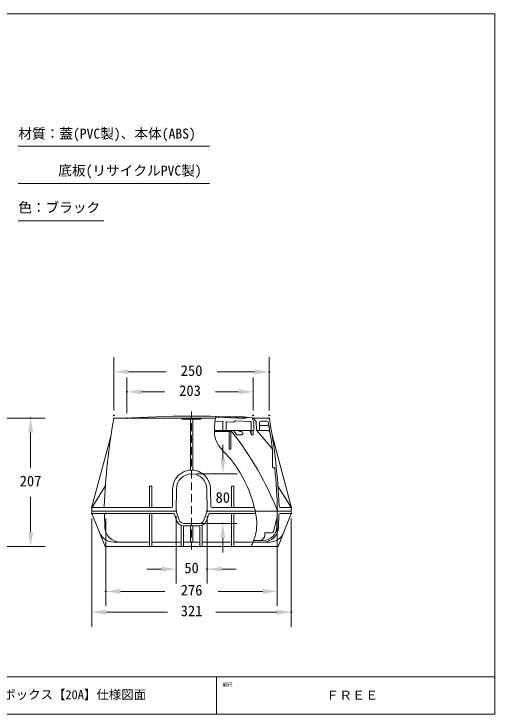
# Model space of a CAD drawing. Units: millimetres, scale not verified. Extents: x -800 to 816, y -595 to 1378.
# Drawn here: x 42 to 816, y -595 to 533 of the extents above; entities that cross this region are included whole.
import ezdxf
from ezdxf.enums import TextEntityAlignment as Align

# ---------------------------------------------------------------- set-up
doc = ezdxf.new("R2010")
doc.units = ezdxf.units.MM
doc.header["$LTSCALE"] = 2
doc.header["$PDMODE"] = 32
doc.header["$PDSIZE"] = 1
doc.linetypes.add('USER1', pattern=[9.525, 6.35, -3.175])
for name, color, linetype, lineweight in [('0-0_0', 7, 'Continuous', 18), ('F-D__f-5_譁�蘋__棧', 7, 'Continuous', 18), ('F-E__f-5_譁�蘋__枩', 7, 'Continuous', 18)]:
    doc.layers.add(name, color=color, linetype=linetype, lineweight=lineweight)
doc.layers.add('F-F__0-a_DEFPOINTS', color=7, linetype='Continuous')
doc.styles.add('ＭＳ ゴシック', font='')
doc.styles.get('ＭＳ ゴシック').set_extended_font_data('MS Gothic')

# ---------------------------------------------------------------- blocks, each defined once
blk = doc.blocks.new('_D40')
at = {"layer": 'F-D__f-5_譁�蘋__棧'}
for p, q in [((754.417, -1280.619), (754.417, -1194.863)), ((777.817, -1218.263), (838.467, -1218.263))]:
    blk.add_line(p, q, dxfattribs=at)
blk.add_solid([(777.817, -1214.363), (777.817, -1222.163), (754.417, -1218.263)], dxfattribs=at)
at = {"layer": 'F-E__f-5_譁�蘋__枩'}
for p, q in [((1004.417, -1280.619), (1004.417, -1194.863)), ((981.017, -1218.263), (920.367, -1218.263))]:
    blk.add_line(p, q, dxfattribs=at)
blk.add_solid([(981.017, -1214.363), (981.017, -1222.163), (1004.417, -1218.263)], dxfattribs=at)
at = {"layer": 'F-F__0-a_DEFPOINTS'}
for p in [(1004.417, -1218.263), (754.417, -1288.744), (1004.417, -1288.744)]:
    blk.add_point(p, dxfattribs=at)
at = {"layer": 'F-D__f-5_譁�蘋__棧', "style": 'ＭＳ ゴシック'}
blk.add_text('250', height=17.16, dxfattribs=at).set_placement((861.867, -1229.963), align=Align.BOTTOM_LEFT)
blk = doc.blocks.new('_D41')
at = {"layer": '0-0_0'}
for p, q in [((775.417, -1284.619), (775.417, -1227.141)), ((978.417, -1280.619), (978.417, -1227.141)), ((798.817, -1250.541), (835.967, -1250.541)), ((955.017, -1250.541), (917.867, -1250.541))]:
    blk.add_line(p, q, dxfattribs=at)
for points in [[(798.817, -1246.641), (798.817, -1254.441), (775.417, -1250.541)], [(955.017, -1246.641), (955.017, -1254.441), (978.417, -1250.541)]]:
    blk.add_solid(points, dxfattribs=at)
at = {"layer": 'F-F__0-a_DEFPOINTS'}
for p in [(775.417, -1250.541), (775.417, -1292.744), (978.417, -1288.744)]:
    blk.add_point(p, dxfattribs=at)
at = {"layer": '0-0_0', "style": 'ＭＳ ゴシック'}
blk.add_text('203', height=17.16, dxfattribs=at).set_placement((859.367, -1262.241), align=Align.BOTTOM_LEFT)
blk = doc.blocks.new('_D42')
at = {"layer": '0-0_0'}
for p, q in [((929.591, -1359.344), (929.591, -1335.944)), ((887.542, -1382.744), (952.991, -1382.744)), ((887.542, -1462.681), (952.991, -1462.681)), ((929.591, -1486.081), (929.591, -1509.481))]:
    blk.add_line(p, q, dxfattribs=at)
for points in [[(925.691, -1359.344), (933.491, -1359.344), (929.591, -1382.744)], [(925.691, -1486.081), (933.491, -1486.081), (929.591, -1462.681)]]:
    blk.add_solid(points, dxfattribs=at)
at = {"layer": 'F-F__0-a_DEFPOINTS'}
for p in [(879.417, -1382.744), (879.417, -1462.681), (929.591, -1462.681)]:
    blk.add_point(p, dxfattribs=at)
at = {"layer": '0-0_0', "style": 'ＭＳ ゴシック'}
blk.add_text('80', height=17.16, dxfattribs=at).set_placement((917.891, -1434.413), align=Align.BOTTOM_LEFT)
blk = doc.blocks.new('_D43')
at = {"layer": '0-0_0'}
for p, q in [((718.917, -1454.806), (718.917, -1628.912)), ((1039.917, -1454.806), (1039.917, -1628.912)), ((742.317, -1605.512), (840.417, -1605.512)), ((1016.517, -1605.512), (918.417, -1605.512))]:
    blk.add_line(p, q, dxfattribs=at)
for points in [[(742.317, -1601.612), (742.317, -1609.412), (718.917, -1605.512)], [(1016.517, -1601.612), (1016.517, -1609.412), (1039.917, -1605.512)]]:
    blk.add_solid(points, dxfattribs=at)
at = {"layer": 'F-F__0-a_DEFPOINTS'}
for p in [(718.917, -1446.681), (1039.917, -1446.681), (1039.917, -1605.512)]:
    blk.add_point(p, dxfattribs=at)
at = {"layer": '0-0_0', "style": 'ＭＳ ゴシック'}
blk.add_text('321', height=17.16, dxfattribs=at).set_placement((861.867, -1617.212), align=Align.BOTTOM_LEFT)
blk = doc.blocks.new('_D44')
at = {"layer": '0-0_0'}
for p, q in [((741.416, -1454.806), (741.416, -1595.417)), ((1017.418, -1450.743), (1017.418, -1595.417)), ((764.816, -1572.017), (836.517, -1572.017)), ((994.018, -1572.017), (922.317, -1572.017))]:
    blk.add_line(p, q, dxfattribs=at)
for points in [[(764.816, -1568.117), (764.816, -1575.917), (741.416, -1572.017)], [(994.018, -1568.117), (994.018, -1575.917), (1017.418, -1572.017)]]:
    blk.add_solid(points, dxfattribs=at)
at = {"layer": 'F-F__0-a_DEFPOINTS'}
for p in [(1017.418, -1442.618), (741.416, -1446.681), (741.416, -1572.017)]:
    blk.add_point(p, dxfattribs=at)
at = {"layer": '0-0_0', "style": 'ＭＳ ゴシック'}
blk.add_text('276', height=17.16, dxfattribs=at).set_placement((861.867, -1583.717), align=Align.BOTTOM_LEFT)
blk = doc.blocks.new('_D45')
at = {"layer": '0-0_0'}
for p, q in [((854.417, -1450.869), (854.417, -1559.596)), ((904.417, -1450.869), (904.417, -1559.596)), ((831.017, -1536.196), (807.617, -1536.196)), ((927.817, -1536.196), (951.217, -1536.196))]:
    blk.add_line(p, q, dxfattribs=at)
for points in [[(831.017, -1532.296), (831.017, -1540.096), (854.417, -1536.196)], [(927.817, -1532.296), (927.817, -1540.096), (904.417, -1536.196)]]:
    blk.add_solid(points, dxfattribs=at)
at = {"layer": 'F-F__0-a_DEFPOINTS'}
for p in [(854.417, -1442.744), (904.417, -1442.744), (904.417, -1536.196)]:
    blk.add_point(p, dxfattribs=at)
at = {"layer": '0-0_0', "style": 'ＭＳ ゴシック'}
blk.add_text('50', height=17.16, dxfattribs=at).set_placement((867.717, -1547.896), align=Align.BOTTOM_LEFT)
blk = doc.blocks.new('_D53')
at = {"layer": '0-0_0'}
for p, q in [((492.244, -1292.681), (643.675, -1292.681)), ((620.275, -1316.081), (620.275, -1372.781)), ((620.275, -1476.281), (620.275, -1419.581)), ((508.313, -1499.681), (643.675, -1499.681))]:
    blk.add_line(p, q, dxfattribs=at)
for points in [[(616.375, -1316.081), (624.175, -1316.081), (620.275, -1292.681)], [(616.375, -1476.281), (624.175, -1476.281), (620.275, -1499.681)]]:
    blk.add_solid(points, dxfattribs=at)
at = {"layer": 'F-F__0-a_DEFPOINTS'}
for p in [(484.119, -1292.681), (620.275, -1292.681), (500.188, -1499.681)]:
    blk.add_point(p, dxfattribs=at)
at = {"layer": '0-0_0', "style": 'ＭＳ ゴシック'}
blk.add_text('207', height=17.16, dxfattribs=at).set_placement((602.725, -1407.881), align=Align.BOTTOM_LEFT)

msp = doc.modelspace()

# ---------------------------------------------------------------- linework, layer by layer
at = {"layer": '0-0_0'}
for p, q in [((48.393, 319.677), (356.469, 319.677)), ((48.393, 259.627), (356.469, 259.627)), ((48.393, 199.577), (186.256, 199.577)), ((203.649, -118.712), (202.432, -119.928)), ((327.528, -118.419), (203.361, -118.419)), ((312.528, -120.419), (312.528, -118.419)), ((327.528, -120.299), (312.528, -120.299)), ((325.528, -201.111), (325.528, -120.419)), ((327.528, -118.419), (365.949, -118.419)), ((327.528, -120.299), (342.528, -120.299)), ((329.528, -201.111), (329.528, -120.419)), ((342.528, -120.419), (342.528, -118.419)), ((357.528, -115.319), (424.528, -118.319)), ((377.072, -124.202), (365.375, -123.678)), ((395.839, -124.717), (397.611, -122.944)), ((398.363, -122.653), (422.572, -123.737)), ((451.694, -118.419), (424.528, -118.419)), ((431.341, -124.155), (426.528, -118.419)), ((449.016, -123.419), (438.789, -123.419)), ((452.623, -119.928), (451.406, -118.712)), ((378.028, -125.201), (378.028, -137.819)), ((383.028, -137.819), (383.028, -125.514)), ((384.072, -124.515), (395.087, -125.008)), ((423.528, -124.736), (423.528, -137.819)), ((432.028, -137.454), (431.562, -124.419)), ((436.79, -125.384), (436.579, -137.436)), ((438.667, -130.419), (450.231, -130.419)), ((197.882, -145.831), (166.561, -263.161)), ((364.185, -140.319), (392.107, -140.319)), ((427.028, -138.319), (364.217, -138.319)), ((409.657, -141.205), (403.686, -139.716)), ((423.528, -138.319), (423.528, -144.909)), ((426.028, -145.319), (424.335, -145.319)), ((426.528, -138.319), (426.528, -144.819)), ((456.524, -167.025), (432.261, -138.061)), ((433.027, -138.419), (449, -138.419)), ((457.2, -145.934), (488.494, -263.161)), ((329.528, -153.419), (325.528, -153.419)), ((457.691, -197.419), (457.691, -168.748)), ((460.294, -198.419), (458.691, -198.419)), ((166.683, -262.883), (188.561, -228.419)), ((296.639, -260.447), (297.031, -232.491)), ((303.03, -232.575), (302.528, -268.419)), ((352.025, -232.575), (352.528, -268.419)), ((358.416, -260.447), (358.025, -232.491)), ((488.372, -262.883), (466.494, -228.419)), ((302.528, -268.356), (166.528, -268.356)), ((167.028, -272.356), (167.028, -261.414)), ((167.528, -262.419), (294.639, -262.419)), ((302.528, -268.356), (307.653, -282.998)), ((352.528, -268.356), (347.403, -282.998)), ((352.528, -268.356), (429.932, -268.356)), ((428.587, -262.419), (360.416, -262.419)), ((429.932, -268.356), (488.528, -268.356)), ((464.883, -293.922), (465.528, -268.293)), ((487.528, -262.419), (470.251, -262.419)), ((187.178, -274.305), (187.674, -293.985)), ((259.778, -325.356), (259.778, -273.856)), ((263.278, -273.856), (263.278, -325.356)), ((303.877, -284.32), (300.041, -273.36)), ((351.178, -284.32), (355.014, -273.36)), ((356.43, -272.356), (430.699, -272.356)), ((391.778, -273.856), (391.778, -325.356)), ((395.278, -325.356), (395.278, -273.856)), ((459.141, -301.165), (465.528, -278.356)), ((467.878, -274.305), (467.382, -293.985)), ((488.028, -272.356), (469.877, -272.356)), ((310.778, -325.356), (310.778, -292.486)), ((315.204, -288.356), (339.852, -288.356)), ((327.528, -292.356), (315.204, -292.356)), ((327.528, -292.356), (339.852, -292.356)), ((344.278, -325.356), (344.278, -292.486)), ((314.278, -293.856), (314.278, -325.356)), ((325.778, -318.356), (325.778, -293.856)), ((329.278, -318.356), (329.278, -293.856)), ((340.778, -293.856), (340.778, -325.356)), ((202.388, -318.356), (258.278, -318.356)), ((264.778, -318.356), (309.278, -318.356)), ((315.778, -318.356), (339.278, -318.356)), ((390.278, -318.356), (345.778, -318.356)), ((426.421, -318.356), (396.778, -318.356)), ((426.421, -318.356), (452.668, -318.356)), ((442.39, -315.856), (427.435, -315.856)), ((-800.103, -535.317), (815.897, -535.317)), ((367.565, -535.317), (367.565, -595.317))]:
    msp.add_line(p, q, dxfattribs=at)
at = {"layer": '0-0_0', "color": 4, "linetype": 'USER1'}
msp.add_line((327.528, -107.756), (327.528, -332.856), dxfattribs=at)
at = {"layer": '0-0_0'}
msp.add_lwpolyline([(-800.103, -595.317), (815.897, -595.317), (815.897, 532.683), (-800.103, 532.683)], close=True, dxfattribs=at)
for points in [[(424.528, -118.319), (357.528, -115.319), (297.528, -115.319), (230.528, -118.319)], [(414.528, -117.871), (414.528, -119.372), (366.094, -117.204)], [(427.528, -137.819), (427.528, -124.319), (424.528, -118.319), (411.528, -116.348), (380.528, -116.348)], [(390.528, -138.319), (390.528, -168.419), (388.028, -168.419), (388.028, -141.319)], [(395.702, -138.319), (399.743, -145.319), (408.528, -145.319), (410.735, -143.112)], [(259.778, -260.919), (259.778, -228.419), (263.278, -228.419), (263.278, -260.919)], [(395.278, -260.919), (395.278, -228.419), (391.778, -228.419), (391.778, -260.919)], [(298.626, -272.356), (167.028, -272.356), (188.288, -325.356), (466.768, -325.356), (488.028, -272.356), (488.028, -264.285)], [(445.528, -306.856), (445.528, -303.356), (456.252, -303.356)]]:
    msp.add_lwpolyline(points, dxfattribs=at)
for centre, radius, start, end in [((1186.054, -299.181), 1000, 169.63357, 177.78293), ((203.139, -120.636), 1, 135, 169.70452), ((203.361, -119.419), 1, 90, 169.63357), ((204.356, -119.419), 1, 90, 135), ((704.947, -158.078), 341.31, 172.86928, 176.53731), ((398.318, -123.652), 1, 87.43623, 135), ((422.528, -124.736), 1, 0, 87.43623), ((438.789, -125.419), 2, 90, 179), ((449.016, -125.419), 2, 10.05441, 90), ((450.699, -119.419), 1, 45, 90), ((451.694, -119.419), 1, 10.36643, 90), ((451.916, -120.636), 1, 10.29548, 45), ((-530.999, -299.181), 1000, 2.21707, 10.36643), ((377.028, -125.201), 1, 0, 87.43623), ((384.028, -125.514), 1, 87.43623, 180), ((395.132, -124.009), 1, 267.43623, 315), ((430.575, -124.798), 1, 2.04541, 40), ((438.667, -132.419), 2, 90, 179), ((450.231, -132.419), 2, 9.64542, 90), ((-530.999, -299.181), 997.3, 7.55312, 10.05441), ((405.964, -139.987), 41.78, 176.53731, 204.29117), ((378.528, -137.819), 0.5, 180, 270), ((382.528, -137.819), 0.5, 270, 0), ((387.028, -141.319), 1, 0, 90), ((400.528, -134.924), 10, 199.8422, 218.32472), ((0.428, -451.184), 500, 21.44029, 38.32472), ((406.528, -133.319), 7, 225.58469, 246.05292), ((406.528, -133.319), 6, 236.44269, 303.55731), ((394.119, -151.246), 18.5, 26.08484, 32.87295), ((394.119, -151.246), 30, 12.91263, 25.52557), ((424.335, -144.319), 1, 192.91263, 270), ((424.028, -137.819), 0.5, 180, 270), ((426.028, -144.819), 0.5, 270, 0), ((427.028, -137.819), 0.5, 270, 0), ((433.027, -137.419), 1, 182.04541, 270), ((435.58, -137.419), 1, 270, 359), ((449, -143.419), 5, 9.03116, 90), ((401.987, -141.782), 37.417, 204.29117, 220.31174), ((568.472, -0.534), 255.747, 220.31174, 223.01228), ((452.691, -170.236), 5, 0, 39.95269), ((452.691, -168.748), 5, 0, 7.55312), ((119.966, -418.952), 357.63, 41.09836, 43.01228), ((287.946, -272.422), 134.721, 32.79905, 41.09836), ((327.528, -232.919), 30.5, 90, 179.19742), ((324.028, -201.111), 1.5, 276.27929, 0), ((327.528, -232.919), 30.5, 0.80258, 90), ((331.028, -201.111), 1.5, 180, 263.72071), ((222.172, -314.81), 212.97, 15.11425, 32.79905), ((458.691, -197.419), 1, 180, 270), ((460.294, -199.419), 1, 5.74685, 90), ((-530.999, -299.181), 997.3, 1.76763, 5.74685), ((327.528, -232.919), 24.5, 90, 180), ((327.528, -232.919), 24.5, 0, 90), ((280.159, -299.148), 152.905, 7.387, 15.11425), ((167.528, -263.419), 1, 90, 180), ((184.804, -260.419), 2, 270, 357.78293), ((258.278, -260.919), 1.5, 270, 0), ((264.778, -260.919), 1.5, 180, 270), ((294.639, -260.419), 2, 270, 359.19742), ((360.416, -260.419), 2, 180.80258, 270), ((390.278, -260.919), 1.5, 270, 0), ((396.778, -260.919), 1.5, 180, 270), ((470.251, -260.419), 2, 182.21707, 270), ((487.528, -263.419), 1, 0, 90), ((185.178, -274.356), 2, 1.44355, 90), ((258.278, -273.856), 1.5, 0, 90), ((264.778, -273.856), 1.5, 90, 180), ((298.626, -273.856), 1.5, 19.29005, 90), ((356.43, -273.856), 1.5, 90, 160.70995), ((390.278, -273.856), 1.5, 0, 90), ((396.778, -273.856), 1.5, 90, 180), ((357.88, -289.072), 74.534, 337.24032, 7.387), ((469.877, -274.356), 2, 90, 178.55645), ((315.204, -280.356), 12, 199.29005, 270), ((315.204, -280.356), 8, 199.29005, 270), ((309.278, -292.486), 1.5, 0, 63.96298), ((315.778, -293.856), 1.5, 90, 180), ((324.278, -293.856), 1.5, 0, 90), ((330.778, -293.856), 1.5, 90, 180), ((339.278, -293.856), 1.5, 0, 90), ((339.852, -280.356), 8, 270, 340.70995), ((339.852, -280.356), 12, 270, 340.70995), ((345.778, -292.486), 1.5, 116.03702, 180), ((202.388, -293.356), 25, 201.8573, 270), ((212.666, -293.356), 25, 181.44355, 270), ((442.39, -293.356), 22.5, 270, 358.55645), ((442.39, -293.356), 25, 270, 358.55645), ((452.668, -293.356), 25, 270, 338.1427), ((456.252, -300.356), 3, 270, 344.35775), ((436.528, -306.856), 9, 270, 0), ((258.278, -319.856), 1.5, 0, 90), ((264.778, -319.856), 1.5, 90, 180), ((309.278, -319.856), 1.5, 0, 90), ((315.778, -319.856), 1.5, 90, 180), ((339.278, -319.856), 1.5, 0, 90), ((345.778, -319.856), 1.5, 90, 180), ((390.278, -319.856), 1.5, 0, 90), ((396.778, -319.856), 1.5, 90, 180), ((272.407, -253.213), 167.223, 334.44266, 337.24032)]:
    msp.add_arc(centre, radius, start, end, dxfattribs=at)

# ---------------------------------------------------------------- block references
for name in ['_D40', '_D41', '_D53', '_D42', '_D44', '_D45', '_D43']:
    msp.add_blockref(name, (-551.89, 1174.326), dxfattribs=at)

# ---------------------------------------------------------------- texts
at = {"layer": '0-0_0', "style": 'ＭＳ ゴシック'}
for s, height, p in [('材質：蓋(PVC製)、本体(ABS)', 16.13, (48.541, 327.037)), ('底板(リサイクルPVC製)', 16.13, (112.896, 267.475)), ('色：ブラック', 16.13, (48.393, 208.009)), ('縮尺', 5.865, (377.28, -552.741)), ('電磁弁ボックス【20A】仕様図面', 14.66, (-35.605, -575.814))]:
    msp.add_text(s, height=height, dxfattribs=at).set_placement(p, align=Align.BOTTOM_LEFT)
at = {"layer": '0-0_0', "style": 'ＭＳ ゴシック', "width": 1.05}
msp.add_text('ＦＲＥＥ', height=14.66, dxfattribs=at).set_placement((543.999, -576.653), align=Align.BOTTOM_LEFT)

doc.saveas('drawing.dxf')
